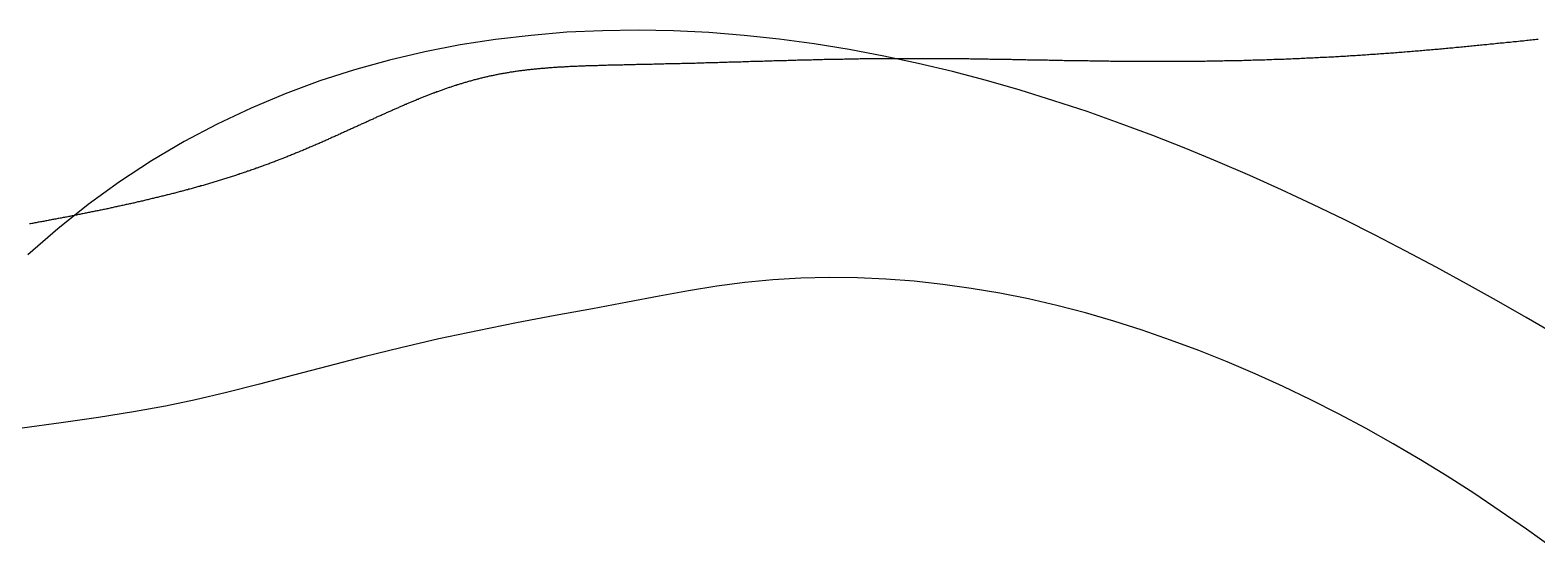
# Model space of a CAD drawing. Header units: millimetres. Extents: x -29284 to 23927, y -13272 to 6553.
# Drawn here: x -11261 to 162, y 2480 to 6401 of the extents above; entities that cross this region are included whole.
import ezdxf

# ---------------------------------------------------------------- set-up
doc = ezdxf.new("R2010")
doc.units = ezdxf.units.MM
for name, color, linetype in [('PATH_FRONTAXLE_FWD', 4, 'Continuous'), ('PATH_REAR_FWD', 5, 'Continuous'), ('ROAD_BOUNDARY', 8, 'Continuous')]:
    doc.layers.add(name, color=color, linetype=linetype)

msp = doc.modelspace()

# ---------------------------------------------------------------- linework, layer by layer
at = {"layer": 'PATH_FRONTAXLE_FWD'}
msp.add_lwpolyline([(303, 4095), (80, 4225), (-145, 4354), (-372, 4481), (-601, 4606), (-832, 4728), (-1064, 4849), (-1298, 4966), (-1535, 5080), (-1773, 5192), (-2014, 5300), (-2256, 5405), (-2500, 5506), (-2748, 5603), (-2996, 5695), (-3246, 5784), (-3499, 5867), (-3754, 5946), (-4010, 6019), (-4268, 6087), (-4528, 6149), (-4789, 6205), (-5052, 6255), (-5316, 6297), (-5581, 6333), (-5847, 6362), (-6115, 6383), (-6384, 6396), (-6652, 6401), (-6922, 6397), (-7192, 6385), (-7462, 6362), (-7732, 6331), (-8000, 6289), (-8269, 6238), (-8536, 6175), (-8802, 6101), (-9065, 6017), (-9327, 5920), (-9585, 5811), (-9842, 5690), (-10093, 5557), (-10341, 5411), (-10584, 5253), (-10821, 5081), (-11051, 4897), (-11277, 4699)], dxfattribs=at)
at = {"layer": 'PATH_REAR_FWD'}
msp.add_lwpolyline([(280, 2480), (83, 2622), (-115, 2759), (-315, 2893), (-517, 3022), (-721, 3147), (-927, 3268), (-1133, 3384), (-1342, 3495), (-1551, 3601), (-1762, 3702), (-1974, 3798), (-2186, 3889), (-2400, 3975), (-2614, 4054), (-2829, 4128), (-3044, 4197), (-3260, 4259), (-3476, 4315), (-3693, 4365), (-3909, 4408), (-4126, 4445), (-4342, 4476), (-4558, 4499), (-4773, 4516), (-4989, 4525), (-5203, 4528), (-5417, 4523), (-5631, 4511), (-5843, 4491), (-6055, 4463), (-6269, 4428), (-6492, 4387), (-6733, 4340), (-6998, 4291), (-7281, 4239), (-7574, 4184), (-7868, 4125), (-8161, 4062), (-8450, 3995), (-8732, 3926), (-9001, 3856), (-9263, 3788), (-9521, 3720), (-9771, 3656), (-10006, 3600), (-10235, 3552), (-10477, 3509), (-10742, 3467), (-11026, 3427), (-11320, 3386)], dxfattribs=at)
at = {"layer": 'ROAD_BOUNDARY'}
msp.add_lwpolyline([(172, 6331), (160, 6330), (147, 6328), (135, 6327), (122, 6326), (110, 6325), (97, 6323), (85, 6322), (72, 6321), (60, 6319), (47, 6318), (35, 6317), (22, 6316), (9, 6314), (-3, 6313), (-16, 6312), (-28, 6310), (-41, 6309), (-53, 6308), (-66, 6307), (-78, 6305), (-91, 6304), (-103, 6303), (-116, 6302), (-128, 6300), (-141, 6299), (-153, 6298), (-166, 6296), (-179, 6295), (-191, 6294), (-204, 6293), (-216, 6291), (-229, 6290), (-241, 6289), (-253, 6288), (-265, 6287), (-278, 6285), (-290, 6284), (-302, 6283), (-315, 6282), (-327, 6281), (-339, 6279), (-352, 6278), (-364, 6277), (-376, 6276), (-389, 6275), (-401, 6273), (-413, 6272), (-426, 6271), (-438, 6270), (-451, 6269), (-463, 6268), (-475, 6266), (-488, 6265), (-500, 6264), (-513, 6263), (-525, 6262), (-537, 6261), (-550, 6260), (-562, 6258), (-575, 6257), (-587, 6256), (-599, 6255), (-612, 6254), (-624, 6253), (-637, 6252), (-649, 6251), (-661, 6250), (-674, 6249), (-686, 6248), (-698, 6246), (-711, 6245), (-723, 6244), (-736, 6243), (-748, 6242), (-760, 6241), (-773, 6240), (-785, 6239), (-798, 6238), (-810, 6237), (-822, 6236), (-835, 6235), (-847, 6234), (-860, 6233), (-872, 6232), (-885, 6231), (-897, 6230), (-910, 6229), (-922, 6228), (-935, 6227), (-947, 6226), (-960, 6225), (-972, 6225), (-985, 6224), (-997, 6223), (-1010, 6222), (-1022, 6221), (-1035, 6220), (-1048, 6219), (-1060, 6218), (-1073, 6217), (-1086, 6216), (-1098, 6216), (-1111, 6215), (-1123, 6214), (-1136, 6213), (-1149, 6212), (-1161, 6211), (-1174, 6210), (-1187, 6210), (-1199, 6209), (-1212, 6208), (-1225, 6207), (-1238, 6206), (-1250, 6206), (-1263, 6205), (-1276, 6204), (-1288, 6203), (-1301, 6202), (-1314, 6202), (-1327, 6201), (-1339, 6200), (-1352, 6200), (-1365, 6199), (-1378, 6198), (-1390, 6197), (-1403, 6197), (-1416, 6196), (-1429, 6195), (-1442, 6195), (-1455, 6194), (-1468, 6193), (-1481, 6193), (-1494, 6192), (-1507, 6191), (-1520, 6191), (-1533, 6190), (-1546, 6189), (-1559, 6189), (-1572, 6188), (-1585, 6188), (-1598, 6187), (-1611, 6186), (-1624, 6186), (-1637, 6185), (-1650, 6185), (-1663, 6184), (-1676, 6184), (-1689, 6183), (-1702, 6182), (-1715, 6182), (-1728, 6181), (-1741, 6181), (-1754, 6180), (-1767, 6180), (-1780, 6179), (-1793, 6179), (-1806, 6178), (-1819, 6178), (-1833, 6178), (-1846, 6177), (-1859, 6177), (-1872, 6176), (-1886, 6176), (-1899, 6175), (-1912, 6175), (-1926, 6174), (-1939, 6174), (-1952, 6174), (-1965, 6173), (-1979, 6173), (-1992, 6173), (-2005, 6172), (-2019, 6172), (-2032, 6171), (-2045, 6171), (-2059, 6171), (-2072, 6170), (-2085, 6170), (-2098, 6170), (-2112, 6170), (-2125, 6169), (-2138, 6169), (-2152, 6169), (-2165, 6168), (-2178, 6168), (-2191, 6168), (-2205, 6168), (-2218, 6167), (-2231, 6167), (-2244, 6167), (-2258, 6167), (-2271, 6166), (-2285, 6166), (-2298, 6166), (-2312, 6166), (-2325, 6166), (-2339, 6166), (-2352, 6165), (-2365, 6165), (-2379, 6165), (-2392, 6165), (-2406, 6165), (-2419, 6165), (-2433, 6164), (-2446, 6164), (-2459, 6164), (-2473, 6164), (-2486, 6164), (-2499, 6164), (-2513, 6164), (-2526, 6164), (-2540, 6164), (-2553, 6164), (-2566, 6164), (-2580, 6163), (-2593, 6163), (-2606, 6163), (-2620, 6163), (-2633, 6163), (-2646, 6163), (-2660, 6163), (-2673, 6163), (-2686, 6163), (-2699, 6163), (-2713, 6163), (-2726, 6163), (-2740, 6163), (-2753, 6163), (-2766, 6163), (-2780, 6163), (-2793, 6163), (-2806, 6163), (-2820, 6163), (-2833, 6164), (-2846, 6164), (-2859, 6164), (-2873, 6164), (-2886, 6164), (-2899, 6164), (-2912, 6164), (-2926, 6164), (-2939, 6164), (-2952, 6164), (-2965, 6164), (-2978, 6165), (-2992, 6165), (-3005, 6165), (-3018, 6165), (-3031, 6165), (-3044, 6165), (-3057, 6165), (-3071, 6165), (-3084, 6166), (-3097, 6166), (-3110, 6166), (-3123, 6166), (-3136, 6166), (-3149, 6166), (-3162, 6166), (-3175, 6167), (-3188, 6167), (-3201, 6167), (-3214, 6167), (-3227, 6167), (-3240, 6168), (-3253, 6168), (-3266, 6168), (-3279, 6168), (-3292, 6168), (-3305, 6169), (-3318, 6169), (-3331, 6169), (-3343, 6169), (-3356, 6169), (-3369, 6170), (-3382, 6170), (-3395, 6170), (-3408, 6170), (-3421, 6170), (-3433, 6171), (-3446, 6171), (-3459, 6171), (-3472, 6171), (-3485, 6172), (-3497, 6172), (-3510, 6172), (-3523, 6172), (-3536, 6172), (-3548, 6173), (-3561, 6173), (-3573, 6173), (-3586, 6173), (-3599, 6174), (-3611, 6174), (-3624, 6174), (-3636, 6174), (-3649, 6175), (-3661, 6175), (-3674, 6175), (-3686, 6175), (-3699, 6175), (-3712, 6176), (-3724, 6176), (-3737, 6176), (-3749, 6176), (-3762, 6177), (-3774, 6177), (-3787, 6177), (-3799, 6177), (-3812, 6177), (-3824, 6178), (-3836, 6178), (-3849, 6178), (-3861, 6178), (-3874, 6179), (-3886, 6179), (-3899, 6179), (-3911, 6179), (-3924, 6179), (-3936, 6180), (-3948, 6180), (-3960, 6180), (-3972, 6180), (-3985, 6180), (-3997, 6181), (-4009, 6181), (-4021, 6181), (-4033, 6181), (-4046, 6181), (-4058, 6181), (-4070, 6182), (-4082, 6182), (-4094, 6182), (-4107, 6182), (-4119, 6182), (-4131, 6182), (-4143, 6183), (-4155, 6183), (-4167, 6183), (-4180, 6183), (-4192, 6183), (-4204, 6183), (-4216, 6183), (-4228, 6184), (-4240, 6184), (-4253, 6184), (-4265, 6184), (-4277, 6184), (-4289, 6184), (-4301, 6184), (-4314, 6184), (-4326, 6184), (-4337, 6184), (-4349, 6185), (-4361, 6185), (-4373, 6185), (-4385, 6185), (-4397, 6185), (-4409, 6185), (-4421, 6185), (-4433, 6185), (-4445, 6185), (-4457, 6185), (-4469, 6185), (-4481, 6185), (-4492, 6185), (-4504, 6185), (-4516, 6185), (-4528, 6185), (-4540, 6185), (-4552, 6185), (-4564, 6185), (-4576, 6185), (-4588, 6185), (-4600, 6185), (-4612, 6185), (-4624, 6185), (-4636, 6185), (-4648, 6185), (-4660, 6185), (-4672, 6185), (-4684, 6185), (-4696, 6185), (-4708, 6185), (-4720, 6185), (-4732, 6185), (-4743, 6185), (-4755, 6185), (-4767, 6185), (-4779, 6185), (-4791, 6184), (-4802, 6184), (-4814, 6184), (-4826, 6184), (-4838, 6184), (-4850, 6184), (-4862, 6184), (-4874, 6184), (-4885, 6184), (-4897, 6183), (-4909, 6183), (-4921, 6183), (-4933, 6183), (-4945, 6183), (-4957, 6183), (-4969, 6183), (-4981, 6182), (-4992, 6182), (-5004, 6182), (-5016, 6182), (-5028, 6182), (-5040, 6181), (-5052, 6181), (-5064, 6181), (-5076, 6181), (-5088, 6181), (-5100, 6180), (-5111, 6180), (-5123, 6180), (-5135, 6180), (-5147, 6180), (-5159, 6179), (-5171, 6179), (-5182, 6179), (-5194, 6179), (-5206, 6178), (-5218, 6178), (-5230, 6178), (-5242, 6178), (-5254, 6177), (-5266, 6177), (-5277, 6177), (-5289, 6177), (-5301, 6176), (-5313, 6176), (-5325, 6176), (-5337, 6175), (-5349, 6175), (-5361, 6175), (-5372, 6175), (-5384, 6174), (-5396, 6174), (-5408, 6174), (-5420, 6173), (-5432, 6173), (-5444, 6173), (-5455, 6172), (-5467, 6172), (-5479, 6172), (-5491, 6171), (-5503, 6171), (-5515, 6171), (-5527, 6170), (-5539, 6170), (-5551, 6170), (-5562, 6169), (-5574, 6169), (-5586, 6169), (-5598, 6168), (-5610, 6168), (-5622, 6168), (-5634, 6167), (-5646, 6167), (-5657, 6167), (-5669, 6166), (-5681, 6166), (-5693, 6166), (-5705, 6165), (-5716, 6165), (-5728, 6165), (-5740, 6164), (-5752, 6164), (-5764, 6164), (-5775, 6163), (-5787, 6163), (-5799, 6163), (-5811, 6162), (-5822, 6162), (-5834, 6162), (-5846, 6161), (-5858, 6161), (-5870, 6160), (-5881, 6160), (-5893, 6160), (-5905, 6159), (-5917, 6159), (-5929, 6159), (-5940, 6158), (-5952, 6158), (-5964, 6158), (-5976, 6157), (-5987, 6157), (-5999, 6157), (-6011, 6156), (-6022, 6156), (-6034, 6156), (-6046, 6155), (-6057, 6155), (-6069, 6155), (-6080, 6154), (-6092, 6154), (-6104, 6154), (-6115, 6153), (-6127, 6153), (-6138, 6153), (-6150, 6152), (-6161, 6152), (-6173, 6152), (-6184, 6151), (-6196, 6151), (-6207, 6151), (-6218, 6150), (-6230, 6150), (-6241, 6150), (-6253, 6150), (-6264, 6149), (-6276, 6149), (-6287, 6149), (-6299, 6148), (-6310, 6148), (-6321, 6148), (-6333, 6147), (-6344, 6147), (-6355, 6147), (-6367, 6147), (-6378, 6146), (-6389, 6146), (-6400, 6146), (-6412, 6146), (-6423, 6145), (-6434, 6145), (-6445, 6145), (-6456, 6144), (-6467, 6144), (-6478, 6144), (-6489, 6144), (-6500, 6143), (-6511, 6143), (-6522, 6143), (-6533, 6143), (-6544, 6142), (-6555, 6142), (-6566, 6142), (-6577, 6142), (-6588, 6141), (-6598, 6141), (-6609, 6141), (-6620, 6141), (-6631, 6140), (-6641, 6140), (-6652, 6140), (-6663, 6140), (-6673, 6139), (-6684, 6139), (-6695, 6139), (-6705, 6139), (-6716, 6139), (-6726, 6138), (-6737, 6138), (-6747, 6138), (-6758, 6138), (-6768, 6137), (-6778, 6137), (-6789, 6137), (-6799, 6137), (-6809, 6136), (-6820, 6136), (-6830, 6136), (-6840, 6136), (-6850, 6135), (-6861, 6135), (-6871, 6135), (-6881, 6135), (-6891, 6134), (-6901, 6134), (-6911, 6134), (-6921, 6134), (-6931, 6133), (-6941, 6133), (-6950, 6133), (-6960, 6132), (-6970, 6132), (-6980, 6132), (-6989, 6132), (-6999, 6131), (-7009, 6131), (-7018, 6131), (-7028, 6130), (-7037, 6130), (-7047, 6130), (-7056, 6129), (-7066, 6129), (-7075, 6129), (-7085, 6128), (-7094, 6128), (-7104, 6128), (-7113, 6127), (-7123, 6127), (-7132, 6126), (-7141, 6126), (-7151, 6126), (-7160, 6125), (-7169, 6125), (-7178, 6124), (-7188, 6124), (-7197, 6123), (-7206, 6123), (-7215, 6122), (-7224, 6122), (-7232, 6121), (-7241, 6121), (-7250, 6120), (-7259, 6120), (-7267, 6119), (-7276, 6119), (-7285, 6118), (-7294, 6118), (-7302, 6117), (-7311, 6116), (-7319, 6116), (-7328, 6115), (-7337, 6114), (-7345, 6114), (-7354, 6113), (-7362, 6112), (-7371, 6112), (-7379, 6111), (-7388, 6110), (-7396, 6109), (-7405, 6109), (-7413, 6108), (-7422, 6107), (-7430, 6106), (-7439, 6105), (-7447, 6104), (-7456, 6104), (-7464, 6103), (-7473, 6102), (-7481, 6101), (-7489, 6100), (-7497, 6099), (-7504, 6098), (-7512, 6097), (-7520, 6096), (-7528, 6095), (-7536, 6094), (-7544, 6093), (-7551, 6092), (-7559, 6091), (-7567, 6090), (-7575, 6089), (-7583, 6088), (-7590, 6086), (-7598, 6085), (-7606, 6084), (-7614, 6083), (-7621, 6082), (-7629, 6080), (-7637, 6079), (-7645, 6078), (-7652, 6076), (-7660, 6075), (-7668, 6074), (-7676, 6072), (-7683, 6071), (-7691, 6070), (-7699, 6068), (-7707, 6067), (-7714, 6065), (-7722, 6064), (-7730, 6062), (-7737, 6061), (-7744, 6059), (-7751, 6058), (-7758, 6056), (-7765, 6055), (-7772, 6053), (-7780, 6052), (-7787, 6050), (-7794, 6048), (-7801, 6047), (-7808, 6045), (-7815, 6043), (-7822, 6042), (-7830, 6040), (-7837, 6038), (-7844, 6037), (-7851, 6035), (-7858, 6033), (-7865, 6031), (-7872, 6029), (-7880, 6028), (-7887, 6026), (-7894, 6024), (-7901, 6022), (-7908, 6020), (-7915, 6018), (-7922, 6016), (-7930, 6014), (-7937, 6012), (-7944, 6010), (-7951, 6008), (-7958, 6006), (-7965, 6004), (-7972, 6002), (-7978, 6000), (-7985, 5998), (-7991, 5996), (-7998, 5994), (-8005, 5992), (-8011, 5990), (-8018, 5988), (-8025, 5986), (-8031, 5983), (-8038, 5981), (-8045, 5979), (-8051, 5977), (-8058, 5975), (-8065, 5973), (-8071, 5970), (-8078, 5968), (-8085, 5966), (-8091, 5964), (-8098, 5961), (-8105, 5959), (-8112, 5957), (-8118, 5954), (-8125, 5952), (-8132, 5950), (-8138, 5947), (-8145, 5945), (-8152, 5942), (-8159, 5940), (-8165, 5937), (-8172, 5935), (-8179, 5933), (-8185, 5930), (-8191, 5928), (-8198, 5925), (-8204, 5923), (-8211, 5921), (-8217, 5918), (-8223, 5916), (-8230, 5913), (-8236, 5911), (-8243, 5908), (-8249, 5906), (-8256, 5903), (-8262, 5901), (-8268, 5898), (-8275, 5896), (-8281, 5893), (-8288, 5890), (-8294, 5888), (-8301, 5885), (-8307, 5883), (-8314, 5880), (-8320, 5877), (-8327, 5875), (-8333, 5872), (-8340, 5869), (-8346, 5867), (-8353, 5864), (-8359, 5861), (-8366, 5858), (-8372, 5856), (-8379, 5853), (-8385, 5850), (-8392, 5848), (-8398, 5845), (-8405, 5842), (-8411, 5839), (-8417, 5837), (-8424, 5834), (-8430, 5831), (-8437, 5828), (-8443, 5825), (-8450, 5823), (-8456, 5820), (-8463, 5817), (-8469, 5814), (-8476, 5811), (-8482, 5808), (-8489, 5806), (-8495, 5803), (-8502, 5800), (-8508, 5797), (-8515, 5794), (-8521, 5791), (-8528, 5788), (-8534, 5785), (-8541, 5783), (-8547, 5780), (-8554, 5777), (-8561, 5774), (-8567, 5771), (-8574, 5768), (-8580, 5765), (-8587, 5762), (-8593, 5759), (-8600, 5756), (-8607, 5753), (-8614, 5750), (-8621, 5747), (-8627, 5744), (-8634, 5741), (-8641, 5737), (-8648, 5734), (-8655, 5731), (-8661, 5728), (-8668, 5725), (-8675, 5722), (-8682, 5719), (-8689, 5716), (-8695, 5713), (-8702, 5710), (-8709, 5706), (-8716, 5703), (-8723, 5700), (-8730, 5697), (-8736, 5694), (-8743, 5691), (-8750, 5688), (-8757, 5685), (-8764, 5681), (-8771, 5678), (-8778, 5675), (-8784, 5672), (-8791, 5669), (-8798, 5666), (-8805, 5663), (-8812, 5659), (-8819, 5656), (-8827, 5653), (-8834, 5649), (-8841, 5646), (-8849, 5643), (-8856, 5639), (-8863, 5636), (-8870, 5633), (-8878, 5630), (-8885, 5626), (-8892, 5623), (-8900, 5620), (-8907, 5616), (-8914, 5613), (-8922, 5610), (-8929, 5607), (-8936, 5603), (-8943, 5600), (-8951, 5597), (-8958, 5593), (-8965, 5590), (-8973, 5587), (-8980, 5584), (-8987, 5580), (-8995, 5577), (-9002, 5574), (-9009, 5571), (-9017, 5567), (-9024, 5564), (-9031, 5561), (-9039, 5558), (-9047, 5554), (-9054, 5551), (-9062, 5547), (-9070, 5544), (-9078, 5541), (-9085, 5537), (-9093, 5534), (-9101, 5531), (-9109, 5527), (-9116, 5524), (-9124, 5521), (-9132, 5517), (-9140, 5514), (-9147, 5511), (-9155, 5507), (-9163, 5504), (-9171, 5501), (-9178, 5498), (-9186, 5494), (-9194, 5491), (-9202, 5488), (-9210, 5485), (-9217, 5481), (-9225, 5478), (-9233, 5475), (-9241, 5472), (-9249, 5469), (-9256, 5465), (-9264, 5462), (-9272, 5459), (-9280, 5456), (-9288, 5453), (-9296, 5450), (-9304, 5446), (-9312, 5443), (-9320, 5440), (-9328, 5437), (-9336, 5433), (-9344, 5430), (-9352, 5427), (-9360, 5424), (-9368, 5421), (-9376, 5418), (-9385, 5415), (-9393, 5412), (-9401, 5408), (-9409, 5405), (-9417, 5402), (-9425, 5399), (-9433, 5396), (-9441, 5393), (-9449, 5390), (-9457, 5387), (-9466, 5384), (-9474, 5381), (-9482, 5378), (-9490, 5375), (-9498, 5372), (-9506, 5369), (-9514, 5366), (-9522, 5363), (-9530, 5360), (-9539, 5357), (-9547, 5355), (-9555, 5352), (-9563, 5349), (-9571, 5346), (-9580, 5343), (-9588, 5340), (-9596, 5337), (-9604, 5334), (-9612, 5332), (-9621, 5329), (-9629, 5326), (-9637, 5323), (-9645, 5320), (-9654, 5318), (-9662, 5315), (-9670, 5312), (-9678, 5309), (-9687, 5307), (-9695, 5304), (-9703, 5301), (-9711, 5299), (-9720, 5296), (-9728, 5293), (-9736, 5291), (-9744, 5288), (-9752, 5285), (-9761, 5283), (-9769, 5280), (-9777, 5277), (-9786, 5275), (-9794, 5272), (-9802, 5270), (-9810, 5267), (-9818, 5265), (-9827, 5262), (-9835, 5260), (-9843, 5257), (-9851, 5255), (-9860, 5252), (-9868, 5250), (-9876, 5247), (-9884, 5245), (-9892, 5242), (-9901, 5240), (-9909, 5237), (-9917, 5235), (-9925, 5233), (-9934, 5230), (-9942, 5228), (-9950, 5225), (-9958, 5223), (-9967, 5221), (-9975, 5218), (-9983, 5216), (-9991, 5214), (-10000, 5211), (-10008, 5209), (-10016, 5207), (-10024, 5205), (-10033, 5202), (-10041, 5200), (-10049, 5198), (-10057, 5196), (-10066, 5193), (-10074, 5191), (-10082, 5189), (-10090, 5187), (-10098, 5185), (-10107, 5182), (-10115, 5180), (-10123, 5178), (-10131, 5176), (-10139, 5174), (-10148, 5172), (-10156, 5170), (-10164, 5167), (-10172, 5165), (-10180, 5163), (-10189, 5161), (-10197, 5159), (-10205, 5157), (-10213, 5155), (-10221, 5153), (-10230, 5151), (-10238, 5149), (-10246, 5147), (-10254, 5145), (-10262, 5143), (-10271, 5141), (-10279, 5139), (-10287, 5137), (-10295, 5135), (-10303, 5133), (-10312, 5131), (-10320, 5129), (-10328, 5127), (-10336, 5125), (-10345, 5123), (-10353, 5121), (-10361, 5119), (-10369, 5117), (-10377, 5115), (-10385, 5113), (-10393, 5111), (-10402, 5109), (-10410, 5107), (-10418, 5106), (-10426, 5104), (-10434, 5102), (-10443, 5100), (-10451, 5098), (-10459, 5096), (-10467, 5094), (-10475, 5092), (-10483, 5091), (-10492, 5089), (-10500, 5087), (-10508, 5085), (-10516, 5083), (-10524, 5081), (-10533, 5080), (-10541, 5078), (-10549, 5076), (-10557, 5074), (-10565, 5072), (-10574, 5071), (-10582, 5069), (-10590, 5067), (-10598, 5065), (-10606, 5063), (-10614, 5062), (-10623, 5060), (-10631, 5058), (-10639, 5056), (-10647, 5055), (-10655, 5053), (-10664, 5051), (-10672, 5049), (-10680, 5048), (-10688, 5046), (-10696, 5044), (-10704, 5043), (-10713, 5041), (-10721, 5039), (-10729, 5037), (-10737, 5036), (-10745, 5034), (-10754, 5032), (-10762, 5031), (-10770, 5029), (-10778, 5027), (-10786, 5026), (-10795, 5024), (-10803, 5022), (-10811, 5021), (-10819, 5019), (-10828, 5017), (-10836, 5016), (-10844, 5014), (-10852, 5012), (-10860, 5011), (-10869, 5009), (-10877, 5007), (-10885, 5006), (-10893, 5004), (-10902, 5002), (-10910, 5001), (-10918, 4999), (-10926, 4997), (-10934, 4996), (-10943, 4994), (-10951, 4993), (-10959, 4991), (-10967, 4989), (-10976, 4988), (-10984, 4986), (-10992, 4985), (-11000, 4983), (-11009, 4981), (-11017, 4980), (-11025, 4978), (-11033, 4977), (-11042, 4975), (-11050, 4974), (-11058, 4972), (-11066, 4970), (-11075, 4969), (-11083, 4967), (-11091, 4966), (-11100, 4964), (-11108, 4963), (-11116, 4961), (-11124, 4960), (-11133, 4958), (-11141, 4956), (-11149, 4955), (-11158, 4953), (-11166, 4952), (-11174, 4950), (-11182, 4949), (-11191, 4947), (-11199, 4946), (-11207, 4944), (-11216, 4943), (-11224, 4941), (-11232, 4940), (-11241, 4938), (-11249, 4937), (-11257, 4935), (-11266, 4934)], dxfattribs=at)

doc.saveas('drawing.dxf')
